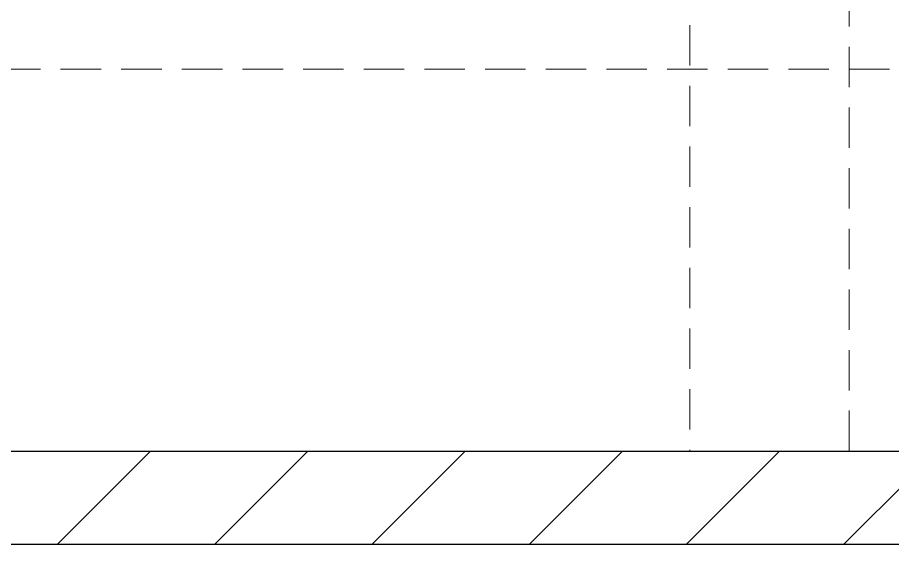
# Model space of a CAD drawing. Header units: millimetres. Extents: x 49 to 161, y 48 to 86.
# Drawn here: x 81.06 to 108.54, y 47.73 to 64.28 of the extents above; entities that cross this region are included whole.
import ezdxf

# ---------------------------------------------------------------- set-up
doc = ezdxf.new("R2010")
doc.units = ezdxf.units.MM
doc.linetypes.add('HIDDEN', pattern=[1.905, 1.27, -0.635])

msp = doc.modelspace()

# ---------------------------------------------------------------- hatches: boundary and pattern name
h = msp.add_hatch()
h.set_pattern_fill('ANSI31', color=256, scale=1.1)
h.paths.add_polyline_path([(160.714, 85.863), (48.692, 85.863), (48.692, 47.73), (160.714, 47.73)])
h.paths.add_polyline_path([(102.175, 80.663), (102.175, 82.663), (107.175, 82.663), (107.175, 80.663), (157.175, 80.663), (157.175, 50.663), (52.175, 50.663), (52.175, 80.663)], flags=16)

# ---------------------------------------------------------------- linework, layer by layer
at = {"color": 7, "linetype": 'HIDDEN', "lineweight": 18}
for p, q in [((107.175, 50.663), (107.175, 70.132)), ((102.175, 69.757), (102.175, 50.663)), ((138.925, 62.663), (70.425, 62.663))]:
    msp.add_line(p, q, dxfattribs=at)
at = {"color": 7, "linetype": 'Continuous', "lineweight": 25}
msp.add_line((52.175, 50.663), (157.175, 50.663), dxfattribs=at)
msp.add_lwpolyline([(48.692, 85.863), (160.714, 85.863), (160.714, 47.73), (48.692, 47.73)], close=True)

doc.saveas('drawing.dxf')
